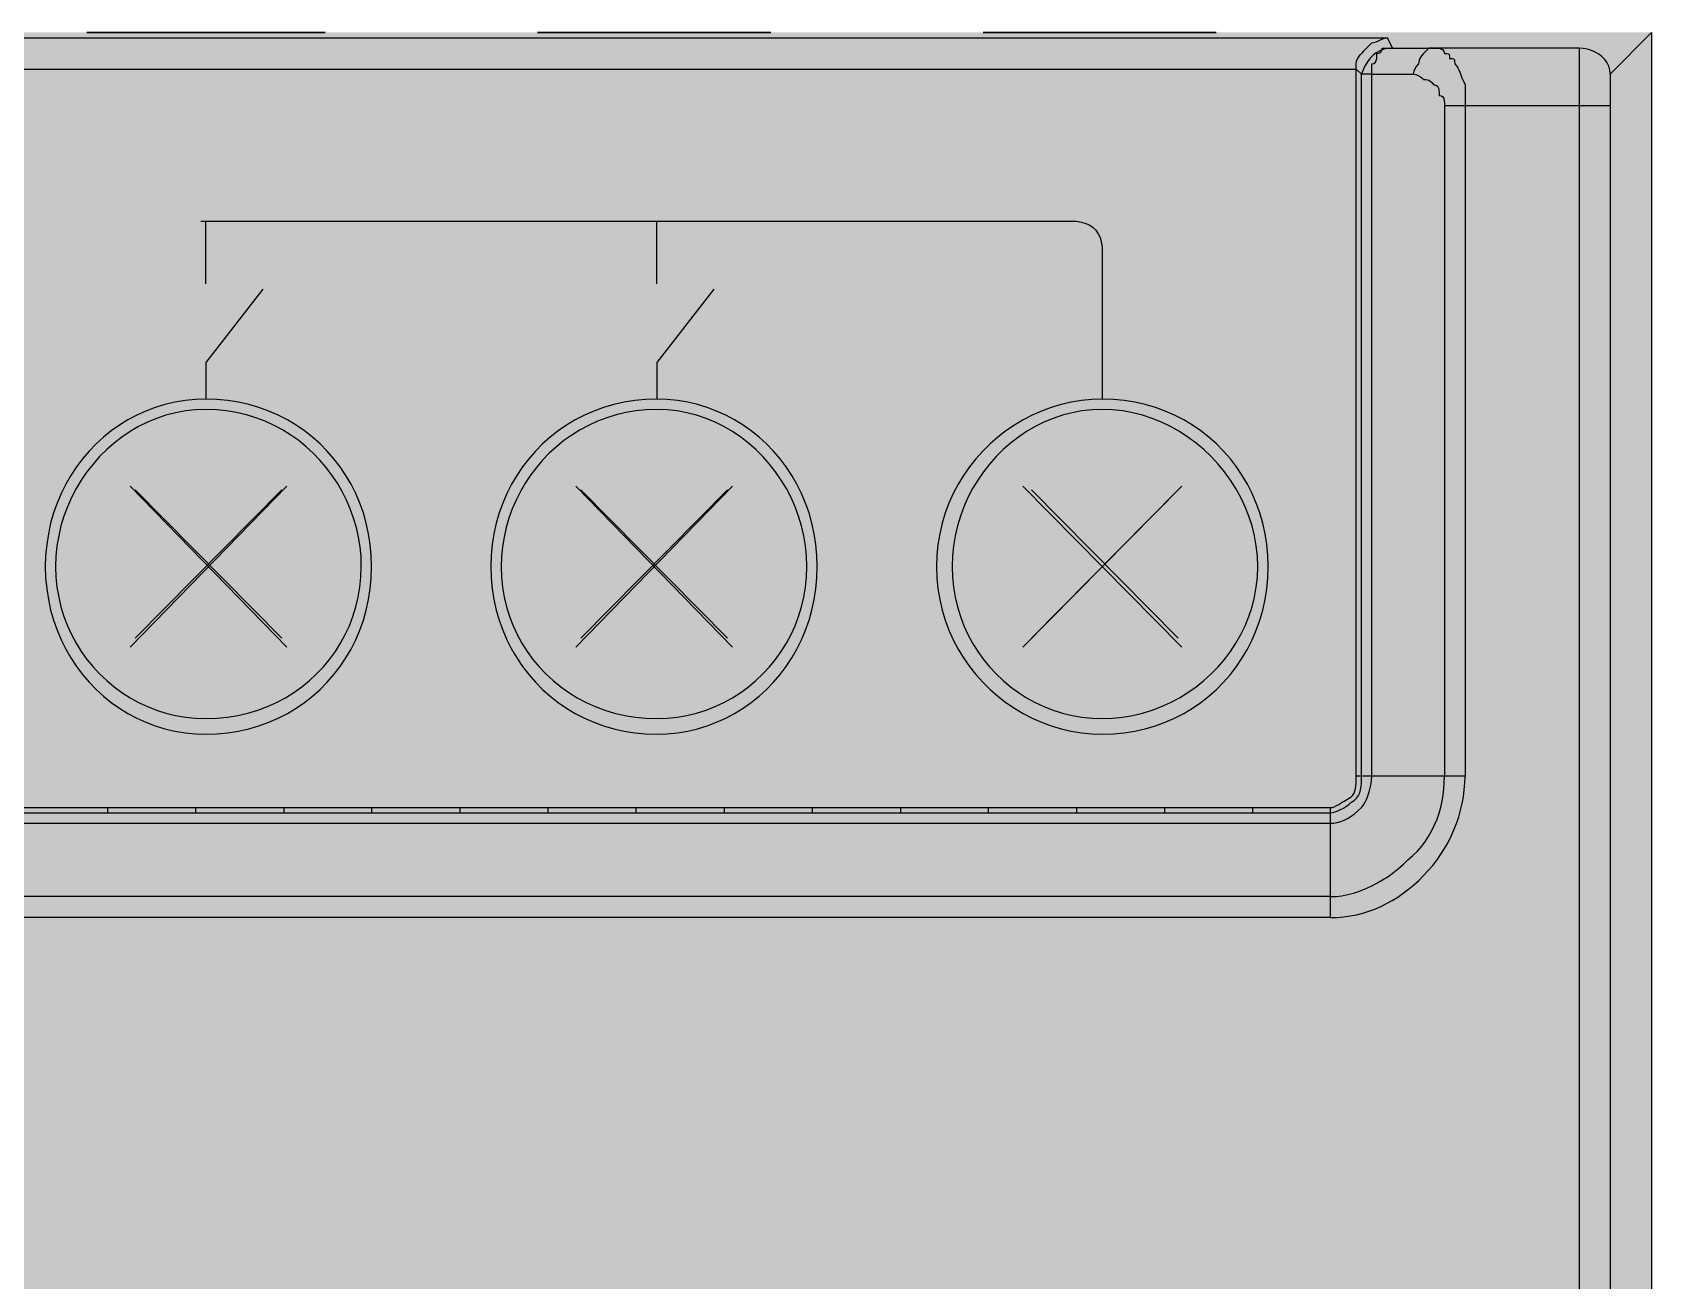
# Model space of a CAD drawing. Header units: millimetres. Extents: x 0 to 966, y -664 to 90.
# Drawn here: x 116.44 to 144, y 68.77 to 90 of the extents above; entities that cross this region are included whole.
import ezdxf

# ---------------------------------------------------------------- set-up
doc = ezdxf.new("R2010")
doc.units = ezdxf.units.MM
for name, color, linetype in [('HDL_BODY', 7, 'Continuous'), ('HDL_COLOUR', 7, 'Continuous'), ('HDL_DETAIL', 7, 'Continuous'), ('HDL_PRINT', 7, 'Continuous')]:
    doc.layers.add(name, color=color, linetype=linetype)

# ---------------------------------------------------------------- blocks, each defined once
blk = doc.blocks.new('M_MHR17U.1_FRONT')
at = {"layer": 'HDL_BODY', "true_color": 0x202126}
blk.add_hatch(color=250, dxfattribs=at).paths.add_polyline_path([(0, 0), (144, 0), (144, 90), (0, 90)])
at = {"layer": 'HDL_COLOUR', "true_color": 0x1a332c}
for points in [[(119.397, 83.763), (119.218, 83.757), (119.042, 83.739), (118.87, 83.71), (118.701, 83.67), (118.536, 83.62), (118.376, 83.559), (118.221, 83.489), (118.07, 83.408), (117.926, 83.319), (117.787, 83.221), (117.654, 83.114), (117.528, 82.999), (117.409, 82.876), (117.298, 82.745), (117.194, 82.608), (117.098, 82.463), (117.011, 82.312), (116.933, 82.155), (116.864, 81.992), (116.805, 81.824), (116.755, 81.65), (116.716, 81.472), (116.688, 81.289), (116.67, 81.102), (116.664, 80.912), (116.67, 80.721), (116.688, 80.534), (116.716, 80.351), (116.755, 80.172), (116.805, 79.998), (116.864, 79.83), (116.933, 79.667), (117.011, 79.51), (117.098, 79.359), (117.194, 79.214), (117.298, 79.077), (117.409, 78.946), (117.528, 78.823), (117.654, 78.708), (117.787, 78.602), (117.926, 78.503), (118.07, 78.414), (118.221, 78.334), (118.376, 78.263), (118.536, 78.203), (118.701, 78.153), (118.87, 78.113), (119.042, 78.084), (119.218, 78.066), (119.397, 78.061), (119.585, 78.066), (119.771, 78.084), (119.952, 78.113), (120.128, 78.153), (120.3, 78.203), (120.467, 78.263), (120.628, 78.334), (120.784, 78.414), (120.933, 78.503), (121.076, 78.602), (121.212, 78.708), (121.341, 78.823), (121.463, 78.946), (121.577, 79.077), (121.682, 79.214), (121.78, 79.359), (121.868, 79.51), (121.947, 79.667), (122.017, 79.83), (122.077, 79.998), (122.127, 80.172), (122.166, 80.351), (122.195, 80.534), (122.212, 80.721), (122.218, 80.912), (122.212, 81.102), (122.195, 81.289), (122.166, 81.472), (122.127, 81.65), (122.077, 81.824), (122.017, 81.992), (121.947, 82.155), (121.868, 82.312), (121.78, 82.463), (121.682, 82.608), (121.577, 82.745), (121.463, 82.876), (121.341, 82.999), (121.212, 83.114), (121.076, 83.221), (120.933, 83.319), (120.784, 83.408), (120.628, 83.489), (120.467, 83.559), (120.3, 83.62), (120.128, 83.67), (119.952, 83.71), (119.771, 83.739), (119.585, 83.757), (119.397, 83.763)], [(119.397, 83.585), (119.222, 83.579), (119.05, 83.56), (118.882, 83.529), (118.717, 83.486), (118.557, 83.432), (118.402, 83.368), (118.252, 83.293), (118.107, 83.209), (117.968, 83.115), (117.835, 83.013), (117.709, 82.902), (117.589, 82.783), (117.477, 82.657), (117.373, 82.524), (117.277, 82.384), (117.189, 82.238), (117.111, 82.087), (117.041, 81.931), (116.981, 81.77), (116.931, 81.605), (116.892, 81.436), (116.863, 81.264), (116.846, 81.089), (116.84, 80.912), (116.846, 80.735), (116.863, 80.561), (116.892, 80.391), (116.931, 80.225), (116.981, 80.063), (117.041, 79.907), (117.111, 79.755), (117.189, 79.608), (117.277, 79.468), (117.373, 79.333), (117.477, 79.206), (117.589, 79.085), (117.709, 78.972), (117.835, 78.867), (117.968, 78.77), (118.107, 78.681), (118.252, 78.602), (118.402, 78.531), (118.557, 78.471), (118.717, 78.421), (118.882, 78.381), (119.05, 78.352), (119.222, 78.334), (119.397, 78.328), (119.582, 78.334), (119.764, 78.352), (119.941, 78.381), (120.113, 78.421), (120.281, 78.471), (120.443, 78.531), (120.599, 78.602), (120.749, 78.681), (120.893, 78.77), (121.03, 78.867), (121.16, 78.972), (121.282, 79.085), (121.396, 79.206), (121.503, 79.333), (121.601, 79.468), (121.69, 79.608), (121.769, 79.755), (121.84, 79.907), (121.9, 80.063), (121.95, 80.225), (121.99, 80.391), (122.019, 80.561), (122.036, 80.735), (122.042, 80.912), (122.037, 81.082), (122.021, 81.25), (121.994, 81.415), (121.958, 81.578), (121.911, 81.737), (121.855, 81.892), (121.79, 82.044), (121.716, 82.19), (121.634, 82.332), (121.543, 82.468), (121.444, 82.599), (121.338, 82.723), (121.224, 82.841), (121.103, 82.951), (120.976, 83.055), (120.842, 83.15), (120.702, 83.237), (120.556, 83.315), (120.404, 83.384), (120.248, 83.444), (120.086, 83.494), (119.92, 83.533), (119.749, 83.562), (119.575, 83.579), (119.397, 83.585)], [(127.069, 83.763), (126.88, 83.757), (126.695, 83.739), (126.515, 83.71), (126.338, 83.67), (126.166, 83.62), (126, 83.559), (125.838, 83.489), (125.683, 83.408), (125.534, 83.319), (125.391, 83.221), (125.254, 83.114), (125.125, 82.999), (125.004, 82.876), (124.89, 82.745), (124.784, 82.608), (124.687, 82.463), (124.598, 82.312), (124.519, 82.155), (124.449, 81.992), (124.389, 81.824), (124.339, 81.65), (124.299, 81.472), (124.271, 81.289), (124.253, 81.102), (124.248, 80.912), (124.253, 80.721), (124.271, 80.534), (124.299, 80.351), (124.339, 80.172), (124.389, 79.998), (124.449, 79.83), (124.519, 79.667), (124.598, 79.51), (124.687, 79.359), (124.784, 79.214), (124.89, 79.077), (125.004, 78.946), (125.125, 78.823), (125.254, 78.708), (125.391, 78.602), (125.534, 78.503), (125.683, 78.414), (125.838, 78.334), (126, 78.263), (126.166, 78.203), (126.338, 78.153), (126.515, 78.113), (126.695, 78.084), (126.88, 78.066), (127.069, 78.061), (127.248, 78.066), (127.423, 78.084), (127.596, 78.113), (127.764, 78.153), (127.929, 78.203), (128.089, 78.263), (128.245, 78.334), (128.395, 78.414), (128.54, 78.503), (128.679, 78.602), (128.811, 78.708), (128.937, 78.823), (129.056, 78.946), (129.168, 79.077), (129.271, 79.214), (129.367, 79.359), (129.454, 79.51), (129.532, 79.667), (129.601, 79.83), (129.661, 79.998), (129.71, 80.172), (129.749, 80.351), (129.778, 80.534), (129.795, 80.721), (129.801, 80.912), (129.795, 81.102), (129.778, 81.289), (129.749, 81.472), (129.71, 81.65), (129.661, 81.824), (129.601, 81.992), (129.532, 82.155), (129.454, 82.312), (129.367, 82.463), (129.271, 82.608), (129.168, 82.745), (129.056, 82.876), (128.937, 82.999), (128.811, 83.114), (128.679, 83.221), (128.54, 83.319), (128.395, 83.408), (128.245, 83.489), (128.089, 83.559), (127.929, 83.62), (127.764, 83.67), (127.596, 83.71), (127.423, 83.739), (127.248, 83.757), (127.069, 83.763)], [(127.069, 83.585), (126.891, 83.579), (126.716, 83.562), (126.546, 83.533), (126.379, 83.494), (126.218, 83.444), (126.061, 83.384), (125.91, 83.315), (125.764, 83.237), (125.624, 83.15), (125.49, 83.055), (125.362, 82.951), (125.241, 82.841), (125.128, 82.723), (125.021, 82.599), (124.922, 82.468), (124.832, 82.332), (124.749, 82.19), (124.675, 82.044), (124.61, 81.892), (124.554, 81.737), (124.508, 81.578), (124.471, 81.415), (124.445, 81.25), (124.429, 81.082), (124.423, 80.912), (124.429, 80.735), (124.447, 80.561), (124.475, 80.391), (124.515, 80.225), (124.565, 80.063), (124.626, 79.907), (124.696, 79.755), (124.776, 79.608), (124.865, 79.468), (124.963, 79.333), (125.069, 79.206), (125.184, 79.085), (125.306, 78.972), (125.436, 78.867), (125.573, 78.77), (125.716, 78.681), (125.866, 78.602), (126.023, 78.531), (126.185, 78.471), (126.352, 78.421), (126.525, 78.381), (126.702, 78.352), (126.883, 78.334), (127.069, 78.328), (127.244, 78.334), (127.416, 78.352), (127.584, 78.381), (127.748, 78.421), (127.908, 78.471), (128.064, 78.531), (128.214, 78.602), (128.359, 78.681), (128.498, 78.77), (128.631, 78.867), (128.757, 78.972), (128.876, 79.085), (128.988, 79.206), (129.092, 79.333), (129.188, 79.468), (129.276, 79.608), (129.355, 79.755), (129.424, 79.907), (129.484, 80.063), (129.534, 80.225), (129.573, 80.391), (129.602, 80.561), (129.62, 80.735), (129.625, 80.912), (129.62, 81.089), (129.602, 81.264), (129.573, 81.436), (129.534, 81.605), (129.484, 81.77), (129.424, 81.931), (129.355, 82.087), (129.276, 82.238), (129.188, 82.384), (129.092, 82.524), (128.988, 82.657), (128.876, 82.783), (128.757, 82.902), (128.631, 83.013), (128.498, 83.115), (128.359, 83.209), (128.214, 83.293), (128.064, 83.368), (127.908, 83.432), (127.748, 83.486), (127.584, 83.529), (127.416, 83.56), (127.244, 83.579), (127.069, 83.585)], [(134.652, 83.763), (134.473, 83.757), (134.296, 83.739), (134.122, 83.71), (133.95, 83.67), (133.783, 83.62), (133.619, 83.559), (133.459, 83.489), (133.304, 83.408), (133.155, 83.319), (133.011, 83.221), (132.873, 83.114), (132.742, 82.999), (132.618, 82.876), (132.501, 82.745), (132.392, 82.608), (132.291, 82.463), (132.199, 82.312), (132.116, 82.155), (132.043, 81.992), (131.98, 81.824), (131.927, 81.65), (131.886, 81.472), (131.855, 81.289), (131.837, 81.102), (131.831, 80.912), (131.837, 80.721), (131.855, 80.534), (131.886, 80.351), (131.927, 80.172), (131.98, 79.998), (132.043, 79.83), (132.116, 79.667), (132.199, 79.51), (132.291, 79.359), (132.392, 79.214), (132.501, 79.077), (132.618, 78.946), (132.742, 78.823), (132.873, 78.708), (133.011, 78.602), (133.155, 78.503), (133.304, 78.414), (133.459, 78.334), (133.619, 78.263), (133.783, 78.203), (133.95, 78.153), (134.122, 78.113), (134.296, 78.084), (134.473, 78.066), (134.652, 78.061), (134.841, 78.066), (135.026, 78.084), (135.206, 78.113), (135.383, 78.153), (135.555, 78.203), (135.721, 78.263), (135.883, 78.334), (136.038, 78.414), (136.187, 78.503), (136.33, 78.602), (136.467, 78.708), (136.596, 78.823), (136.717, 78.946), (136.831, 79.077), (136.937, 79.214), (137.034, 79.359), (137.123, 79.51), (137.202, 79.667), (137.272, 79.83), (137.332, 79.998), (137.382, 80.172), (137.422, 80.351), (137.45, 80.534), (137.468, 80.721), (137.473, 80.912), (137.468, 81.102), (137.45, 81.289), (137.422, 81.472), (137.382, 81.65), (137.332, 81.824), (137.272, 81.992), (137.202, 82.155), (137.123, 82.312), (137.034, 82.463), (136.937, 82.608), (136.831, 82.745), (136.717, 82.876), (136.596, 82.999), (136.467, 83.114), (136.33, 83.221), (136.187, 83.319), (136.038, 83.408), (135.883, 83.489), (135.721, 83.559), (135.555, 83.62), (135.383, 83.67), (135.206, 83.71), (135.026, 83.739), (134.841, 83.757), (134.652, 83.763)], [(134.652, 83.585), (134.477, 83.579), (134.305, 83.56), (134.137, 83.529), (133.973, 83.486), (133.813, 83.432), (133.657, 83.368), (133.507, 83.293), (133.362, 83.209), (133.223, 83.115), (133.09, 83.013), (132.964, 82.902), (132.845, 82.783), (132.733, 82.657), (132.629, 82.524), (132.533, 82.384), (132.445, 82.238), (132.366, 82.087), (132.297, 81.931), (132.237, 81.77), (132.187, 81.605), (132.148, 81.436), (132.119, 81.264), (132.101, 81.089), (132.096, 80.912), (132.101, 80.735), (132.119, 80.561), (132.148, 80.391), (132.187, 80.225), (132.237, 80.063), (132.297, 79.907), (132.366, 79.755), (132.445, 79.608), (132.533, 79.468), (132.629, 79.333), (132.733, 79.206), (132.845, 79.085), (132.964, 78.972), (133.09, 78.867), (133.223, 78.77), (133.362, 78.681), (133.507, 78.602), (133.657, 78.531), (133.813, 78.471), (133.973, 78.421), (134.137, 78.381), (134.305, 78.352), (134.477, 78.334), (134.652, 78.328), (134.827, 78.334), (135, 78.352), (135.171, 78.381), (135.338, 78.421), (135.501, 78.471), (135.661, 78.531), (135.815, 78.602), (135.965, 78.681), (136.109, 78.77), (136.247, 78.867), (136.379, 78.972), (136.504, 79.085), (136.621, 79.206), (136.731, 79.333), (136.833, 79.468), (136.925, 79.608), (137.009, 79.755), (137.083, 79.907), (137.147, 80.063), (137.2, 80.225), (137.242, 80.391), (137.273, 80.561), (137.291, 80.735), (137.298, 80.912), (137.291, 81.089), (137.273, 81.264), (137.242, 81.436), (137.2, 81.605), (137.147, 81.77), (137.083, 81.931), (137.009, 82.087), (136.925, 82.238), (136.833, 82.384), (136.731, 82.524), (136.621, 82.657), (136.504, 82.783), (136.379, 82.902), (136.247, 83.013), (136.109, 83.115), (135.965, 83.209), (135.815, 83.293), (135.661, 83.368), (135.501, 83.432), (135.338, 83.486), (135.171, 83.529), (135, 83.56), (134.827, 83.579), (134.652, 83.585)]]:
    blk.add_hatch(color=250, dxfattribs=at).paths.add_polyline_path(points)
at = {"layer": 'HDL_COLOUR', "true_color": 0x9ea4a8}
for points in [[(121.385, 80.912), (121.368, 81.172), (121.319, 81.428), (121.237, 81.675), (121.124, 81.909), (120.983, 82.126), (120.816, 82.323), (120.624, 82.495), (120.413, 82.64), (120.185, 82.755), (119.944, 82.839), (119.695, 82.89), (119.441, 82.907), (119.187, 82.89), (118.938, 82.839), (118.697, 82.755), (118.469, 82.64), (118.258, 82.495), (118.067, 82.323), (117.899, 82.126), (117.758, 81.909), (117.645, 81.675), (117.564, 81.428), (117.514, 81.172), (117.497, 80.912), (117.514, 80.651), (117.564, 80.395), (117.645, 80.148), (117.758, 79.914), (117.899, 79.697), (118.067, 79.5), (118.258, 79.328), (118.469, 79.183), (118.697, 79.068), (118.938, 78.984), (119.187, 78.933), (119.441, 78.916), (119.695, 78.933), (119.944, 78.984), (120.185, 79.068), (120.413, 79.183), (120.624, 79.328), (120.816, 79.5), (120.983, 79.697), (121.124, 79.914), (121.237, 80.148), (121.319, 80.395), (121.368, 80.651)], [(121.262, 80.957), (121.246, 81.197), (121.2, 81.433), (121.123, 81.661), (121.018, 81.877), (120.886, 82.077), (120.729, 82.258), (120.55, 82.416), (120.352, 82.55), (120.138, 82.657), (119.912, 82.734), (119.679, 82.781), (119.441, 82.797), (119.203, 82.781), (118.97, 82.734), (118.744, 82.657), (118.531, 82.55), (118.333, 82.416), (118.154, 82.258), (117.997, 82.077), (117.864, 81.877), (117.759, 81.661), (117.682, 81.433), (117.636, 81.197), (117.62, 80.957), (117.636, 80.716), (117.682, 80.48), (117.759, 80.253), (117.864, 80.037), (117.997, 79.837), (118.154, 79.656), (118.333, 79.497), (118.531, 79.363), (118.744, 79.257), (118.97, 79.179), (119.203, 79.132), (119.441, 79.117), (119.679, 79.132), (119.912, 79.179), (120.138, 79.257), (120.352, 79.363), (120.55, 79.497), (120.729, 79.656), (120.886, 79.837), (121.018, 80.037), (121.123, 80.253), (121.2, 80.48), (121.246, 80.716)], [(128.968, 80.912), (128.951, 81.172), (128.902, 81.428), (128.82, 81.675), (128.708, 81.909), (128.566, 82.126), (128.399, 82.323), (128.208, 82.495), (127.996, 82.64), (127.768, 82.755), (127.527, 82.839), (127.278, 82.89), (127.024, 82.907), (126.771, 82.89), (126.521, 82.839), (126.28, 82.755), (126.052, 82.64), (125.841, 82.495), (125.65, 82.323), (125.482, 82.126), (125.341, 81.909), (125.229, 81.675), (125.147, 81.428), (125.097, 81.172), (125.081, 80.912), (125.097, 80.651), (125.147, 80.395), (125.229, 80.148), (125.341, 79.914), (125.482, 79.697), (125.65, 79.5), (125.841, 79.328), (126.052, 79.183), (126.28, 79.068), (126.521, 78.984), (126.771, 78.933), (127.024, 78.916), (127.278, 78.933), (127.527, 78.984), (127.768, 79.068), (127.996, 79.183), (128.208, 79.328), (128.399, 79.5), (128.566, 79.697), (128.708, 79.914), (128.82, 80.148), (128.902, 80.395), (128.951, 80.651)], [(128.845, 80.957), (128.829, 81.197), (128.783, 81.433), (128.706, 81.661), (128.601, 81.877), (128.469, 82.077), (128.312, 82.258), (128.133, 82.416), (127.935, 82.55), (127.721, 82.657), (127.496, 82.734), (127.262, 82.781), (127.024, 82.797), (126.787, 82.781), (126.553, 82.734), (126.327, 82.657), (126.114, 82.55), (125.916, 82.416), (125.737, 82.258), (125.58, 82.077), (125.447, 81.877), (125.342, 81.661), (125.266, 81.433), (125.219, 81.197), (125.203, 80.957), (125.219, 80.716), (125.266, 80.48), (125.342, 80.253), (125.447, 80.037), (125.58, 79.837), (125.737, 79.656), (125.916, 79.497), (126.114, 79.363), (126.327, 79.257), (126.553, 79.179), (126.787, 79.132), (127.024, 79.117), (127.262, 79.132), (127.496, 79.179), (127.721, 79.257), (127.935, 79.363), (128.133, 79.497), (128.312, 79.656), (128.469, 79.837), (128.601, 80.037), (128.706, 80.253), (128.783, 80.48), (128.829, 80.716)], [(136.627, 80.912), (136.61, 81.172), (136.56, 81.428), (136.477, 81.675), (136.362, 81.909), (136.219, 82.126), (136.049, 82.323), (135.854, 82.495), (135.64, 82.64), (135.408, 82.755), (135.163, 82.839), (134.91, 82.89), (134.652, 82.907), (134.394, 82.89), (134.141, 82.839), (133.896, 82.755), (133.665, 82.64), (133.45, 82.495), (133.256, 82.323), (133.085, 82.126), (132.942, 81.909), (132.827, 81.675), (132.744, 81.428), (132.694, 81.172), (132.677, 80.912), (132.694, 80.651), (132.744, 80.395), (132.827, 80.148), (132.942, 79.914), (133.085, 79.697), (133.256, 79.5), (133.45, 79.328), (133.665, 79.183), (133.896, 79.068), (134.141, 78.984), (134.394, 78.933), (134.652, 78.916), (134.91, 78.933), (135.163, 78.984), (135.408, 79.068), (135.64, 79.183), (135.854, 79.328), (136.049, 79.5), (136.219, 79.697), (136.362, 79.914), (136.477, 80.148), (136.56, 80.395), (136.61, 80.651)], [(136.517, 80.957), (136.502, 81.197), (136.455, 81.433), (136.379, 81.661), (136.274, 81.877), (136.141, 82.077), (135.984, 82.258), (135.805, 82.416), (135.607, 82.55), (135.393, 82.657), (135.168, 82.734), (134.934, 82.781), (134.697, 82.797), (134.459, 82.781), (134.225, 82.734), (134, 82.657), (133.786, 82.55), (133.588, 82.416), (133.409, 82.258), (133.252, 82.077), (133.12, 81.877), (133.015, 81.661), (132.938, 81.433), (132.891, 81.197), (132.876, 80.957), (132.891, 80.716), (132.938, 80.48), (133.015, 80.253), (133.12, 80.037), (133.252, 79.837), (133.409, 79.656), (133.588, 79.497), (133.786, 79.363), (134, 79.257), (134.225, 79.179), (134.459, 79.132), (134.697, 79.117), (134.934, 79.132), (135.168, 79.179), (135.393, 79.257), (135.607, 79.363), (135.805, 79.497), (135.984, 79.656), (136.141, 79.837), (136.274, 80.037), (136.379, 80.253), (136.455, 80.48), (136.502, 80.716)]]:
    blk.add_hatch(color=253, dxfattribs=at).paths.add_polyline_path(points)
at = {"layer": 'HDL_PRINT', "true_color": 0xdee1e9}
for points in [[(118.78, 72.536), (118.605, 72.536), (118.605, 74.139), (118.567, 74.101), (118.528, 74.064), (118.49, 74.031), (118.452, 74.003), (118.415, 73.981), (118.377, 73.966), (118.34, 73.961), (118.302, 73.928), (118.264, 73.902), (118.225, 73.881), (118.187, 73.861), (118.15, 73.84), (118.112, 73.815), (118.075, 73.781), (118.075, 74.049), (118.137, 74.082), (118.192, 74.116), (118.241, 74.15), (118.284, 74.184), (118.324, 74.217), (118.36, 74.25), (118.394, 74.283), (118.426, 74.316), (118.465, 74.355), (118.503, 74.393), (118.541, 74.431), (118.579, 74.469), (118.617, 74.507), (118.654, 74.545), (118.691, 74.584), (118.78, 74.584), (118.78, 72.536)], [(126.628, 72.536), (126.364, 72.536), (126.364, 74.139), (126.358, 74.101), (126.344, 74.064), (126.322, 74.031), (126.293, 74.003), (126.261, 73.981), (126.225, 73.966), (126.188, 73.961), (126.117, 73.923), (126.057, 73.886), (126.009, 73.852), (125.971, 73.824), (125.944, 73.801), (125.928, 73.786), (125.923, 73.781), (125.923, 74.049), (125.959, 74.079), (126.002, 74.104), (126.049, 74.126), (126.099, 74.15), (126.148, 74.177), (126.195, 74.212), (126.238, 74.258), (126.274, 74.316), (126.312, 74.355), (126.349, 74.393), (126.382, 74.431), (126.411, 74.469), (126.433, 74.507), (126.448, 74.545), (126.453, 74.584), (126.628, 74.584), (126.628, 72.536)], [(128.215, 72.536), (127.95, 72.536), (127.95, 74.139), (127.913, 74.101), (127.875, 74.064), (127.837, 74.031), (127.8, 74.003), (127.761, 73.981), (127.723, 73.966), (127.685, 73.961), (127.648, 73.923), (127.61, 73.886), (127.573, 73.852), (127.535, 73.824), (127.497, 73.801), (127.458, 73.786), (127.42, 73.781), (127.42, 74.049), (127.476, 74.076), (127.528, 74.098), (127.575, 74.119), (127.62, 74.139), (127.664, 74.161), (127.709, 74.188), (127.756, 74.221), (127.807, 74.263), (127.864, 74.316), (127.9, 74.355), (127.936, 74.393), (127.969, 74.431), (127.997, 74.469), (128.019, 74.507), (128.034, 74.545), (128.039, 74.584), (128.215, 74.584), (128.215, 72.536)], [(134.036, 72.536), (134.036, 74.584), (134.301, 74.584), (134.301, 72.713), (135.271, 72.713), (135.271, 72.536), (134.036, 72.536)]]:
    blk.add_hatch(color=254, dxfattribs=at).paths.add_polyline_path(points)
h = blk.add_hatch(color=254, dxfattribs=at)
h.paths.add_polyline_path([(119.486, 73.516), (119.486, 73.602), (119.486, 73.681), (119.486, 73.756), (119.486, 73.826), (119.486, 73.893), (119.486, 73.957), (119.486, 74.019), (119.486, 74.079), (119.486, 74.139), (119.518, 74.176), (119.551, 74.219), (119.584, 74.263), (119.617, 74.306), (119.65, 74.346), (119.684, 74.377), (119.717, 74.399), (119.751, 74.406), (119.783, 74.439), (119.817, 74.471), (119.853, 74.501), (119.893, 74.528), (119.936, 74.551), (119.985, 74.568), (120.04, 74.58), (120.102, 74.584), (120.14, 74.584), (120.178, 74.582), (120.215, 74.577), (120.253, 74.567), (120.291, 74.551), (120.329, 74.527), (120.367, 74.494), (120.405, 74.489), (120.443, 74.474), (120.48, 74.452), (120.518, 74.424), (120.556, 74.391), (120.593, 74.354), (120.632, 74.316), (120.637, 74.278), (120.649, 74.239), (120.667, 74.196), (120.686, 74.148), (120.703, 74.094), (120.716, 74.032), (120.721, 73.961), (120.725, 73.924), (120.734, 73.879), (120.748, 73.828), (120.764, 73.772), (120.78, 73.711), (120.794, 73.648), (120.803, 73.583), (120.807, 73.516), (120.804, 73.43), (120.796, 73.351), (120.785, 73.278), (120.771, 73.212), (120.757, 73.152), (120.743, 73.099), (120.732, 73.053), (120.724, 73.013), (120.721, 72.981), (120.687, 72.917), (120.654, 72.862), (120.621, 72.812), (120.587, 72.768), (120.554, 72.728), (120.521, 72.692), (120.489, 72.657), (120.456, 72.623), (120.422, 72.59), (120.388, 72.559), (120.351, 72.529), (120.311, 72.502), (120.268, 72.479), (120.219, 72.461), (120.164, 72.45), (120.102, 72.446), (120.043, 72.449), (119.986, 72.459), (119.929, 72.476), (119.875, 72.499), (119.824, 72.529), (119.776, 72.565), (119.733, 72.608), (119.694, 72.657), (119.661, 72.713), (119.618, 72.764), (119.582, 72.819), (119.553, 72.879), (119.531, 72.943), (119.514, 73.011), (119.502, 73.084), (119.494, 73.162), (119.489, 73.244), (119.487, 73.33), (119.486, 73.421), (119.486, 73.516)])
h.paths.add_polyline_path([(119.751, 73.516), (119.751, 73.414), (119.751, 73.322), (119.753, 73.24), (119.756, 73.167), (119.761, 73.103), (119.769, 73.047), (119.78, 72.998), (119.795, 72.956), (119.814, 72.921), (119.837, 72.891), (119.875, 72.825), (119.913, 72.778), (119.952, 72.746), (119.989, 72.727), (120.027, 72.717), (120.065, 72.714), (120.102, 72.713), (120.14, 72.714), (120.178, 72.717), (120.215, 72.727), (120.253, 72.746), (120.291, 72.778), (120.329, 72.825), (120.367, 72.891), (120.393, 72.921), (120.419, 72.956), (120.444, 72.998), (120.467, 73.047), (120.488, 73.103), (120.506, 73.167), (120.521, 73.24), (120.533, 73.322), (120.54, 73.414), (120.542, 73.516), (120.54, 73.618), (120.533, 73.709), (120.521, 73.793), (120.506, 73.869), (120.488, 73.938), (120.467, 74.002), (120.444, 74.063), (120.419, 74.12), (120.393, 74.175), (120.367, 74.229), (120.329, 74.261), (120.291, 74.284), (120.253, 74.3), (120.215, 74.309), (120.178, 74.314), (120.14, 74.316), (120.102, 74.316), (120.065, 74.316), (120.027, 74.314), (119.989, 74.309), (119.952, 74.3), (119.913, 74.284), (119.875, 74.261), (119.837, 74.229), (119.814, 74.175), (119.795, 74.12), (119.78, 74.063), (119.769, 74.002), (119.761, 73.938), (119.756, 73.869), (119.753, 73.793), (119.751, 73.709), (119.751, 73.618), (119.751, 73.516)])
at = {"layer": 'HDL_DETAIL', "color": 251, "true_color": 0x52555c}
for points in [[(4.497, 89.91), (139.503, 89.91)], [(117.37, 90), (117.379, 90), (117.405, 90), (117.448, 90), (117.507, 90), (117.58, 90), (117.667, 90), (117.767, 90), (117.879, 90), (118.001, 90), (118.134, 90), (118.276, 90), (118.426, 90), (118.543, 90), (118.662, 90), (118.782, 90), (118.904, 90), (119.027, 90), (119.15, 90), (119.274, 90), (119.398, 90), (119.522, 90), (119.645, 90), (119.768, 90), (119.891, 90), (120.012, 90), (120.132, 90), (120.25, 90), (120.367, 90), (120.518, 90), (120.66, 90), (120.793, 90), (120.917, 90), (121.029, 90), (121.129, 90), (121.216, 90), (121.289, 90), (121.348, 90), (121.391, 90), (121.417, 90), (121.426, 90)], [(121.426, 90), (121.417, 90), (121.391, 90), (121.348, 90), (121.289, 90), (121.216, 90), (121.129, 90), (121.029, 90), (120.917, 90), (120.793, 90), (120.66, 90), (120.518, 90), (120.367, 90), (120.25, 90), (120.132, 90), (120.012, 90), (119.891, 90), (119.768, 90), (119.645, 90), (119.522, 90), (119.398, 90), (119.274, 90), (119.15, 90), (119.027, 90), (118.904, 90), (118.782, 90), (118.662, 90), (118.543, 90), (118.426, 90), (118.276, 90), (118.134, 90), (118.001, 90), (117.879, 90), (117.767, 90), (117.667, 90), (117.58, 90), (117.507, 90), (117.448, 90), (117.405, 90), (117.379, 90), (117.37, 90)], [(125.039, 90), (125.047, 90), (125.068, 90), (125.104, 90), (125.154, 90), (125.217, 90), (125.293, 90), (125.382, 90), (125.484, 90), (125.598, 90), (125.724, 90), (125.861, 90), (126.009, 90), (126.127, 90), (126.249, 90), (126.374, 90), (126.501, 90), (126.63, 90), (126.76, 90), (126.892, 90), (127.024, 90), (127.156, 90), (127.288, 90), (127.419, 90), (127.548, 90), (127.675, 90), (127.8, 90), (127.921, 90), (128.039, 90), (128.188, 90), (128.325, 90), (128.451, 90), (128.564, 90), (128.666, 90), (128.755, 90), (128.832, 90), (128.895, 90), (128.944, 90), (128.98, 90), (129.002, 90), (129.009, 90)], [(129.009, 90), (129.002, 90), (128.98, 90), (128.944, 90), (128.895, 90), (128.832, 90), (128.755, 90), (128.666, 90), (128.564, 90), (128.451, 90), (128.325, 90), (128.188, 90), (128.039, 90), (127.921, 90), (127.8, 90), (127.675, 90), (127.548, 90), (127.419, 90), (127.288, 90), (127.156, 90), (127.024, 90), (126.892, 90), (126.76, 90), (126.63, 90), (126.501, 90), (126.374, 90), (126.249, 90), (126.127, 90), (126.009, 90), (125.861, 90), (125.724, 90), (125.598, 90), (125.484, 90), (125.382, 90), (125.293, 90), (125.217, 90), (125.154, 90), (125.104, 90), (125.068, 90), (125.047, 90), (125.039, 90)], [(132.625, 90), (132.633, 90), (132.654, 90), (132.69, 90), (132.739, 90), (132.802, 90), (132.878, 90), (132.967, 90), (133.069, 90), (133.183, 90), (133.309, 90), (133.446, 90), (133.596, 90), (133.713, 90), (133.834, 90), (133.959, 90), (134.085, 90), (134.215, 90), (134.345, 90), (134.477, 90), (134.609, 90), (134.741, 90), (134.873, 90), (135.003, 90), (135.132, 90), (135.259, 90), (135.384, 90), (135.505, 90), (135.622, 90), (135.771, 90), (135.908, 90), (136.034, 90), (136.148, 90), (136.249, 90), (136.338, 90), (136.415, 90), (136.478, 90), (136.528, 90), (136.563, 90), (136.585, 90), (136.592, 90)], [(136.592, 90), (136.585, 90), (136.563, 90), (136.528, 90), (136.478, 90), (136.415, 90), (136.338, 90), (136.249, 90), (136.148, 90), (136.034, 90), (135.908, 90), (135.771, 90), (135.622, 90), (135.505, 90), (135.384, 90), (135.259, 90), (135.132, 90), (135.003, 90), (134.873, 90), (134.741, 90), (134.609, 90), (134.477, 90), (134.345, 90), (134.215, 90), (134.085, 90), (133.959, 90), (133.834, 90), (133.713, 90), (133.596, 90), (133.446, 90), (133.309, 90), (133.183, 90), (133.069, 90), (132.967, 90), (132.878, 90), (132.802, 90), (132.739, 90), (132.69, 90), (132.654, 90), (132.633, 90), (132.625, 90)], [(139.238, 89.823), (139.238, 89.823), (139.275, 89.827), (139.313, 89.84), (139.351, 89.857), (139.389, 89.875), (139.427, 89.892), (139.465, 89.905), (139.503, 89.91)], [(139.589, 89.732), (139.503, 89.91)], [(144, 90), (143.295, 89.287)], [(144, 90), (144, 0)], [(138.973, 89.377), (138.973, 89.465), (138.98, 89.509), (138.997, 89.551), (139.018, 89.587), (139.039, 89.616), (139.056, 89.635), (139.063, 89.642)], [(139.238, 89.823), (139.2, 89.784), (139.172, 89.756), (139.149, 89.732), (139.127, 89.709), (139.099, 89.681), (139.063, 89.642)], [(139.589, 89.732), (139.513, 89.727), (139.441, 89.712), (139.375, 89.687), (139.314, 89.653), (139.259, 89.61), (139.209, 89.56), (139.164, 89.501), (139.125, 89.436), (139.091, 89.365), (139.063, 89.287)], [(139.238, 89.287), (139.238, 89.297), (139.238, 89.325), (139.238, 89.365), (139.238, 89.413), (139.238, 89.465), (139.275, 89.472), (139.299, 89.491), (139.314, 89.521), (139.321, 89.557), (139.324, 89.599), (139.325, 89.642), (139.368, 89.651), (139.395, 89.674), (139.408, 89.701), (139.413, 89.723), (139.414, 89.732), (139.458, 89.732), (139.489, 89.732), (139.516, 89.732), (139.547, 89.732), (139.589, 89.732)], [(139.589, 89.732), (140.295, 89.732)], [(140.295, 89.732), (140.208, 89.732), (140.119, 89.642), (140.083, 89.599), (140.058, 89.557), (140.044, 89.521), (140.036, 89.491), (140.033, 89.472), (140.033, 89.465), (139.995, 89.421), (139.97, 89.38), (139.955, 89.343), (139.947, 89.314), (139.944, 89.294), (139.944, 89.287)], [(142.765, 89.732), (140.295, 89.732)], [(140.295, 89.732), (140.339, 89.732), (140.381, 89.729), (140.418, 89.721), (140.447, 89.706), (140.466, 89.68), (140.473, 89.642), (140.515, 89.641), (140.541, 89.637), (140.554, 89.623), (140.559, 89.597), (140.56, 89.555), (140.603, 89.554), (140.63, 89.549), (140.643, 89.535), (140.648, 89.509), (140.649, 89.465), (140.679, 89.432), (140.702, 89.397), (140.721, 89.361), (140.738, 89.321), (140.755, 89.277), (140.773, 89.228), (140.796, 89.172), (140.825, 89.11), (140.825, 89.066), (140.825, 89.015), (140.825, 88.959), (140.825, 88.902), (140.825, 88.847), (140.825, 88.795), (140.825, 88.752)], [(143.295, 89.287), (143.288, 89.358), (143.27, 89.424), (143.241, 89.484), (143.202, 89.539), (143.155, 89.588), (143.101, 89.631), (143.041, 89.666), (142.976, 89.694), (142.908, 89.715), (142.837, 89.728), (142.765, 89.732)], [(142.765, 89.732), (142.765, 89.732), (142.765, 89.642), (142.765, 89.555), (142.765, 89.465), (142.765, 89.421), (142.765, 89.39), (142.765, 89.364), (142.765, 89.332), (142.765, 89.287), (142.765, 89.243), (142.765, 89.211), (142.765, 89.184), (142.765, 89.153), (142.765, 89.11), (142.765, 89.066), (142.765, 89.015), (142.765, 88.959), (142.765, 88.902), (142.765, 88.847), (142.765, 88.795), (142.765, 88.752)], [(5.026, 89.377), (138.973, 89.377)], [(138.973, 77.348), (138.973, 89.377)], [(139.063, 89.287), (138.973, 89.377)], [(139.063, 77.348), (139.063, 89.287)], [(139.238, 89.287), (139.063, 89.287)], [(139.238, 77.348), (139.238, 89.287)], [(139.238, 89.287), (139.944, 89.287)], [(139.944, 89.287), (139.988, 89.281), (140.029, 89.264), (140.065, 89.242), (140.093, 89.22), (140.112, 89.204), (140.119, 89.197), (140.157, 89.197), (140.185, 89.194), (140.208, 89.186), (140.231, 89.171), (140.258, 89.147), (140.295, 89.11), (140.332, 89.103), (140.358, 89.083), (140.373, 89.053), (140.381, 89.016), (140.384, 88.974), (140.384, 88.929), (140.422, 88.922), (140.447, 88.903), (140.462, 88.874), (140.47, 88.838), (140.473, 88.796), (140.473, 88.752)], [(143.295, 89.287), (143.295, 89.287), (143.295, 89.197), (143.295, 89.11), (143.295, 89.02), (143.295, 88.929), (143.295, 88.886), (143.295, 88.855), (143.295, 88.828), (143.295, 88.797), (143.295, 88.752)], [(140.473, 88.752), (140.473, 77.348)], [(143.295, 88.752), (140.473, 88.752)], [(140.825, 88.752), (140.825, 77.348)], [(142.765, 88.752), (142.765, 67.724)], [(143.295, 88.752), (143.295, 67.189)], [(119.31, 86.791), (134.122, 86.791), (134.214, 86.787), (134.298, 86.773), (134.372, 86.751), (134.438, 86.721), (134.495, 86.681), (134.543, 86.633), (134.582, 86.575), (134.613, 86.51), (134.635, 86.435), (134.648, 86.351), (134.652, 86.259), (134.652, 83.763)], [(119.397, 85.723), (119.397, 86.791)], [(127.069, 85.723), (127.069, 86.791)], [(120.367, 85.633), (119.397, 84.385), (119.397, 83.763)], [(128.039, 85.633), (127.069, 84.385), (127.069, 83.763)], [(138.533, 74.942), (138.647, 74.945), (138.76, 74.954), (138.87, 74.969), (138.979, 74.99), (139.085, 75.017), (139.189, 75.049), (139.292, 75.087), (139.392, 75.13), (139.49, 75.179), (139.586, 75.232), (139.68, 75.291), (139.772, 75.354), (139.862, 75.422), (139.95, 75.495), (140.036, 75.573), (140.119, 75.655), (140.2, 75.74), (140.276, 75.829), (140.348, 75.922), (140.415, 76.019), (140.478, 76.119), (140.536, 76.221), (140.589, 76.326), (140.637, 76.433), (140.68, 76.543), (140.717, 76.654), (140.75, 76.767), (140.776, 76.882), (140.797, 76.997), (140.812, 77.114), (140.821, 77.231), (140.825, 77.348)], [(138.533, 75.297), (138.629, 75.301), (138.726, 75.313), (138.826, 75.332), (138.926, 75.358), (139.027, 75.391), (139.127, 75.43), (139.227, 75.475), (139.325, 75.526), (139.422, 75.581), (139.516, 75.642), (139.607, 75.706), (139.694, 75.775), (139.776, 75.847), (139.854, 75.922), (139.939, 75.996), (140.017, 76.073), (140.088, 76.155), (140.152, 76.241), (140.211, 76.331), (140.262, 76.423), (140.308, 76.519), (140.348, 76.617), (140.382, 76.717), (140.411, 76.819), (140.434, 76.923), (140.451, 77.028), (140.464, 77.134), (140.471, 77.241), (140.473, 77.348)], [(138.533, 76.545), (138.591, 76.548), (138.65, 76.558), (138.709, 76.575), (138.767, 76.598), (138.826, 76.628), (138.885, 76.664), (138.944, 76.707), (139.003, 76.757), (139.063, 76.812), (139.091, 76.848), (139.12, 76.894), (139.147, 76.95), (139.171, 77.012), (139.193, 77.079), (139.212, 77.148), (139.226, 77.217), (139.235, 77.285), (139.238, 77.348)], [(138.533, 76.722), (138.569, 76.726), (138.612, 76.738), (138.659, 76.755), (138.708, 76.778), (138.758, 76.805), (138.805, 76.835), (138.848, 76.867), (138.884, 76.9), (138.937, 76.933), (138.979, 76.972), (139.01, 77.016), (139.032, 77.064), (139.047, 77.116), (139.056, 77.171), (139.061, 77.229), (139.062, 77.288), (139.063, 77.348)], [(138.533, 76.812), (138.566, 76.816), (138.599, 76.827), (138.636, 76.845), (138.675, 76.867), (138.719, 76.894), (138.767, 76.924), (138.822, 76.956), (138.884, 76.99), (138.914, 77.024), (138.936, 77.058), (138.952, 77.095), (138.962, 77.135), (138.969, 77.179), (138.972, 77.228), (138.973, 77.284), (138.973, 77.348)], [(140.825, 77.348), (138.973, 77.348)], [(5.467, 76.812), (138.533, 76.812)], [(5.467, 76.722), (138.533, 76.722)], [(117.721, 76.812), (117.721, 76.722)], [(119.221, 76.812), (119.221, 76.722)], [(120.721, 76.812), (120.721, 76.722)], [(122.218, 76.812), (122.218, 76.722)], [(123.718, 76.812), (123.718, 76.722)], [(125.218, 76.812), (125.218, 76.722)], [(126.715, 76.812), (126.715, 76.722)], [(128.215, 76.812), (128.215, 76.722)], [(129.715, 76.812), (129.715, 76.722)], [(131.215, 76.812), (131.215, 76.722)], [(132.712, 76.812), (132.712, 76.722)], [(134.212, 76.812), (134.212, 76.722)], [(135.712, 76.812), (135.712, 76.722)], [(137.209, 76.812), (137.209, 76.722)], [(138.533, 74.942), (138.533, 76.812)], [(5.467, 76.545), (138.533, 76.545)], [(138.533, 75.297), (5.467, 75.297)], [(138.533, 74.942), (5.467, 74.942)]]:
    blk.add_lwpolyline(points, dxfattribs=at)
for points in [[(139.063, 89.287), (139.063, 89.287)], [(119.397, 83.763), (119.218, 83.757), (119.042, 83.739), (118.87, 83.71), (118.701, 83.67), (118.536, 83.62), (118.376, 83.559), (118.221, 83.489), (118.07, 83.408), (117.926, 83.319), (117.787, 83.221), (117.654, 83.114), (117.528, 82.999), (117.409, 82.876), (117.298, 82.745), (117.194, 82.608), (117.098, 82.463), (117.011, 82.312), (116.933, 82.155), (116.864, 81.992), (116.805, 81.824), (116.755, 81.65), (116.716, 81.472), (116.688, 81.289), (116.67, 81.102), (116.664, 80.912), (116.67, 80.721), (116.688, 80.534), (116.716, 80.351), (116.755, 80.172), (116.805, 79.998), (116.864, 79.83), (116.933, 79.667), (117.011, 79.51), (117.098, 79.359), (117.194, 79.214), (117.298, 79.077), (117.409, 78.946), (117.528, 78.823), (117.654, 78.708), (117.787, 78.602), (117.926, 78.503), (118.07, 78.414), (118.221, 78.334), (118.376, 78.263), (118.536, 78.203), (118.701, 78.153), (118.87, 78.113), (119.042, 78.084), (119.218, 78.066), (119.397, 78.061), (119.585, 78.066), (119.771, 78.084), (119.952, 78.113), (120.128, 78.153), (120.3, 78.203), (120.467, 78.263), (120.628, 78.334), (120.784, 78.414), (120.933, 78.503), (121.076, 78.602), (121.212, 78.708), (121.341, 78.823), (121.463, 78.946), (121.577, 79.077), (121.682, 79.214), (121.78, 79.359), (121.868, 79.51), (121.947, 79.667), (122.017, 79.83), (122.077, 79.998), (122.127, 80.172), (122.166, 80.351), (122.195, 80.534), (122.212, 80.721), (122.218, 80.912), (122.212, 81.102), (122.195, 81.289), (122.166, 81.472), (122.127, 81.65), (122.077, 81.824), (122.017, 81.992), (121.947, 82.155), (121.868, 82.312), (121.78, 82.463), (121.682, 82.608), (121.577, 82.745), (121.463, 82.876), (121.341, 82.999), (121.212, 83.114), (121.076, 83.221), (120.933, 83.319), (120.784, 83.408), (120.628, 83.489), (120.467, 83.559), (120.3, 83.62), (120.128, 83.67), (119.952, 83.71), (119.771, 83.739), (119.585, 83.757), (119.397, 83.763)], [(119.397, 83.585), (119.222, 83.579), (119.05, 83.56), (118.882, 83.529), (118.717, 83.486), (118.557, 83.432), (118.402, 83.368), (118.252, 83.293), (118.107, 83.209), (117.968, 83.115), (117.835, 83.013), (117.709, 82.902), (117.589, 82.783), (117.477, 82.657), (117.373, 82.524), (117.277, 82.384), (117.189, 82.238), (117.111, 82.087), (117.041, 81.931), (116.981, 81.77), (116.931, 81.605), (116.892, 81.436), (116.863, 81.264), (116.846, 81.089), (116.84, 80.912), (116.846, 80.735), (116.863, 80.561), (116.892, 80.391), (116.931, 80.225), (116.981, 80.063), (117.041, 79.907), (117.111, 79.755), (117.189, 79.608), (117.277, 79.468), (117.373, 79.333), (117.477, 79.206), (117.589, 79.085), (117.709, 78.972), (117.835, 78.867), (117.968, 78.77), (118.107, 78.681), (118.252, 78.602), (118.402, 78.531), (118.557, 78.471), (118.717, 78.421), (118.882, 78.381), (119.05, 78.352), (119.222, 78.334), (119.397, 78.328), (119.582, 78.334), (119.764, 78.352), (119.941, 78.381), (120.113, 78.421), (120.281, 78.471), (120.443, 78.531), (120.599, 78.602), (120.749, 78.681), (120.893, 78.77), (121.03, 78.867), (121.16, 78.972), (121.282, 79.085), (121.396, 79.206), (121.503, 79.333), (121.601, 79.468), (121.69, 79.608), (121.769, 79.755), (121.84, 79.907), (121.9, 80.063), (121.95, 80.225), (121.99, 80.391), (122.019, 80.561), (122.036, 80.735), (122.042, 80.912), (122.037, 81.082), (122.021, 81.25), (121.994, 81.415), (121.958, 81.578), (121.911, 81.737), (121.855, 81.892), (121.79, 82.044), (121.716, 82.19), (121.634, 82.332), (121.543, 82.468), (121.444, 82.599), (121.338, 82.723), (121.224, 82.841), (121.103, 82.951), (120.976, 83.055), (120.842, 83.15), (120.702, 83.237), (120.556, 83.315), (120.404, 83.384), (120.248, 83.444), (120.086, 83.494), (119.92, 83.533), (119.749, 83.562), (119.575, 83.579), (119.397, 83.585)], [(127.069, 83.763), (126.88, 83.757), (126.695, 83.739), (126.515, 83.71), (126.338, 83.67), (126.166, 83.62), (126, 83.559), (125.838, 83.489), (125.683, 83.408), (125.534, 83.319), (125.391, 83.221), (125.254, 83.114), (125.125, 82.999), (125.004, 82.876), (124.89, 82.745), (124.784, 82.608), (124.687, 82.463), (124.598, 82.312), (124.519, 82.155), (124.449, 81.992), (124.389, 81.824), (124.339, 81.65), (124.299, 81.472), (124.271, 81.289), (124.253, 81.102), (124.248, 80.912), (124.253, 80.721), (124.271, 80.534), (124.299, 80.351), (124.339, 80.172), (124.389, 79.998), (124.449, 79.83), (124.519, 79.667), (124.598, 79.51), (124.687, 79.359), (124.784, 79.214), (124.89, 79.077), (125.004, 78.946), (125.125, 78.823), (125.254, 78.708), (125.391, 78.602), (125.534, 78.503), (125.683, 78.414), (125.838, 78.334), (126, 78.263), (126.166, 78.203), (126.338, 78.153), (126.515, 78.113), (126.695, 78.084), (126.88, 78.066), (127.069, 78.061), (127.248, 78.066), (127.423, 78.084), (127.596, 78.113), (127.764, 78.153), (127.929, 78.203), (128.089, 78.263), (128.245, 78.334), (128.395, 78.414), (128.54, 78.503), (128.679, 78.602), (128.811, 78.708), (128.937, 78.823), (129.056, 78.946), (129.168, 79.077), (129.271, 79.214), (129.367, 79.359), (129.454, 79.51), (129.532, 79.667), (129.601, 79.83), (129.661, 79.998), (129.71, 80.172), (129.749, 80.351), (129.778, 80.534), (129.795, 80.721), (129.801, 80.912), (129.795, 81.102), (129.778, 81.289), (129.749, 81.472), (129.71, 81.65), (129.661, 81.824), (129.601, 81.992), (129.532, 82.155), (129.454, 82.312), (129.367, 82.463), (129.271, 82.608), (129.168, 82.745), (129.056, 82.876), (128.937, 82.999), (128.811, 83.114), (128.679, 83.221), (128.54, 83.319), (128.395, 83.408), (128.245, 83.489), (128.089, 83.559), (127.929, 83.62), (127.764, 83.67), (127.596, 83.71), (127.423, 83.739), (127.248, 83.757), (127.069, 83.763)], [(127.069, 83.585), (126.891, 83.579), (126.716, 83.562), (126.546, 83.533), (126.379, 83.494), (126.218, 83.444), (126.061, 83.384), (125.91, 83.315), (125.764, 83.237), (125.624, 83.15), (125.49, 83.055), (125.362, 82.951), (125.241, 82.841), (125.128, 82.723), (125.021, 82.599), (124.922, 82.468), (124.832, 82.332), (124.749, 82.19), (124.675, 82.044), (124.61, 81.892), (124.554, 81.737), (124.508, 81.578), (124.471, 81.415), (124.445, 81.25), (124.429, 81.082), (124.423, 80.912), (124.429, 80.735), (124.447, 80.561), (124.475, 80.391), (124.515, 80.225), (124.565, 80.063), (124.626, 79.907), (124.696, 79.755), (124.776, 79.608), (124.865, 79.468), (124.963, 79.333), (125.069, 79.206), (125.184, 79.085), (125.306, 78.972), (125.436, 78.867), (125.573, 78.77), (125.716, 78.681), (125.866, 78.602), (126.023, 78.531), (126.185, 78.471), (126.352, 78.421), (126.525, 78.381), (126.702, 78.352), (126.883, 78.334), (127.069, 78.328), (127.244, 78.334), (127.416, 78.352), (127.584, 78.381), (127.748, 78.421), (127.908, 78.471), (128.064, 78.531), (128.214, 78.602), (128.359, 78.681), (128.498, 78.77), (128.631, 78.867), (128.757, 78.972), (128.876, 79.085), (128.988, 79.206), (129.092, 79.333), (129.188, 79.468), (129.276, 79.608), (129.355, 79.755), (129.424, 79.907), (129.484, 80.063), (129.534, 80.225), (129.573, 80.391), (129.602, 80.561), (129.62, 80.735), (129.625, 80.912), (129.62, 81.089), (129.602, 81.264), (129.573, 81.436), (129.534, 81.605), (129.484, 81.77), (129.424, 81.931), (129.355, 82.087), (129.276, 82.238), (129.188, 82.384), (129.092, 82.524), (128.988, 82.657), (128.876, 82.783), (128.757, 82.902), (128.631, 83.013), (128.498, 83.115), (128.359, 83.209), (128.214, 83.293), (128.064, 83.368), (127.908, 83.432), (127.748, 83.486), (127.584, 83.529), (127.416, 83.56), (127.244, 83.579), (127.069, 83.585)], [(134.652, 83.763), (134.473, 83.757), (134.296, 83.739), (134.122, 83.71), (133.95, 83.67), (133.783, 83.62), (133.619, 83.559), (133.459, 83.489), (133.304, 83.408), (133.155, 83.319), (133.011, 83.221), (132.873, 83.114), (132.742, 82.999), (132.618, 82.876), (132.501, 82.745), (132.392, 82.608), (132.291, 82.463), (132.199, 82.312), (132.116, 82.155), (132.043, 81.992), (131.98, 81.824), (131.927, 81.65), (131.886, 81.472), (131.855, 81.289), (131.837, 81.102), (131.831, 80.912), (131.837, 80.721), (131.855, 80.534), (131.886, 80.351), (131.927, 80.172), (131.98, 79.998), (132.043, 79.83), (132.116, 79.667), (132.199, 79.51), (132.291, 79.359), (132.392, 79.214), (132.501, 79.077), (132.618, 78.946), (132.742, 78.823), (132.873, 78.708), (133.011, 78.602), (133.155, 78.503), (133.304, 78.414), (133.459, 78.334), (133.619, 78.263), (133.783, 78.203), (133.95, 78.153), (134.122, 78.113), (134.296, 78.084), (134.473, 78.066), (134.652, 78.061), (134.841, 78.066), (135.026, 78.084), (135.206, 78.113), (135.383, 78.153), (135.555, 78.203), (135.721, 78.263), (135.883, 78.334), (136.038, 78.414), (136.187, 78.503), (136.33, 78.602), (136.467, 78.708), (136.596, 78.823), (136.717, 78.946), (136.831, 79.077), (136.937, 79.214), (137.034, 79.359), (137.123, 79.51), (137.202, 79.667), (137.272, 79.83), (137.332, 79.998), (137.382, 80.172), (137.422, 80.351), (137.45, 80.534), (137.468, 80.721), (137.473, 80.912), (137.468, 81.102), (137.45, 81.289), (137.422, 81.472), (137.382, 81.65), (137.332, 81.824), (137.272, 81.992), (137.202, 82.155), (137.123, 82.312), (137.034, 82.463), (136.937, 82.608), (136.831, 82.745), (136.717, 82.876), (136.596, 82.999), (136.467, 83.114), (136.33, 83.221), (136.187, 83.319), (136.038, 83.408), (135.883, 83.489), (135.721, 83.559), (135.555, 83.62), (135.383, 83.67), (135.206, 83.71), (135.026, 83.739), (134.841, 83.757), (134.652, 83.763)], [(134.652, 83.585), (134.477, 83.579), (134.305, 83.56), (134.137, 83.529), (133.973, 83.486), (133.813, 83.432), (133.657, 83.368), (133.507, 83.293), (133.362, 83.209), (133.223, 83.115), (133.09, 83.013), (132.964, 82.902), (132.845, 82.783), (132.733, 82.657), (132.629, 82.524), (132.533, 82.384), (132.445, 82.238), (132.366, 82.087), (132.297, 81.931), (132.237, 81.77), (132.187, 81.605), (132.148, 81.436), (132.119, 81.264), (132.101, 81.089), (132.096, 80.912), (132.101, 80.735), (132.119, 80.561), (132.148, 80.391), (132.187, 80.225), (132.237, 80.063), (132.297, 79.907), (132.366, 79.755), (132.445, 79.608), (132.533, 79.468), (132.629, 79.333), (132.733, 79.206), (132.845, 79.085), (132.964, 78.972), (133.09, 78.867), (133.223, 78.77), (133.362, 78.681), (133.507, 78.602), (133.657, 78.531), (133.813, 78.471), (133.973, 78.421), (134.137, 78.381), (134.305, 78.352), (134.477, 78.334), (134.652, 78.328), (134.827, 78.334), (135, 78.352), (135.171, 78.381), (135.338, 78.421), (135.501, 78.471), (135.661, 78.531), (135.815, 78.602), (135.965, 78.681), (136.109, 78.77), (136.247, 78.867), (136.379, 78.972), (136.504, 79.085), (136.621, 79.206), (136.731, 79.333), (136.833, 79.468), (136.925, 79.608), (137.009, 79.755), (137.083, 79.907), (137.147, 80.063), (137.2, 80.225), (137.242, 80.391), (137.273, 80.561), (137.291, 80.735), (137.298, 80.912), (137.291, 81.089), (137.273, 81.264), (137.242, 81.436), (137.2, 81.605), (137.147, 81.77), (137.083, 81.931), (137.009, 82.087), (136.925, 82.238), (136.833, 82.384), (136.731, 82.524), (136.621, 82.657), (136.504, 82.783), (136.379, 82.902), (136.247, 83.013), (136.109, 83.115), (135.965, 83.209), (135.815, 83.293), (135.661, 83.368), (135.501, 83.432), (135.338, 83.486), (135.171, 83.529), (135, 83.56), (134.827, 83.579), (134.652, 83.585)]]:
    blk.add_lwpolyline(points, close=True, dxfattribs=at)
at = {"layer": 'HDL_DETAIL', "color": 250, "true_color": 0x25292b}
for points in [[(118.108, 79.543), (120.774, 82.28)], [(118.108, 82.28), (120.774, 79.543)], [(118.193, 79.695), (120.69, 82.218)], [(118.193, 82.218), (120.69, 79.695)], [(125.691, 79.543), (128.357, 82.28)], [(125.691, 82.28), (128.357, 79.543)], [(125.776, 79.695), (128.273, 82.218)], [(125.776, 82.218), (128.273, 79.695)], [(133.298, 79.543), (136.006, 82.28)], [(133.298, 82.28), (136.006, 79.543)], [(133.448, 79.695), (135.945, 82.218)], [(133.448, 82.218), (135.945, 79.695)]]:
    blk.add_lwpolyline(points, dxfattribs=at)

msp = doc.modelspace()

# ---------------------------------------------------------------- block references
msp.add_blockref('M_MHR17U.1_FRONT', (0, 0))

doc.saveas('drawing.dxf')
